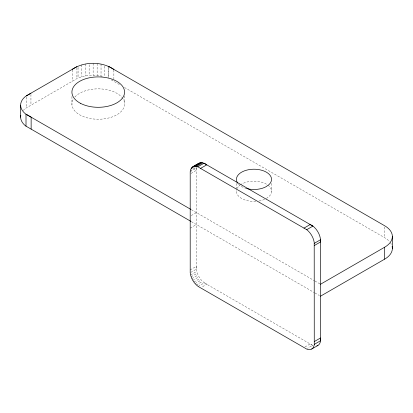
<?xml version="1.0" encoding="UTF-8"?>
<svg xmlns="http://www.w3.org/2000/svg" width="413" height="413" viewBox="0 0 413 413"><rect width="100%" height="100%" fill="white"/><g stroke="black" fill="none" stroke-linecap="round" stroke-linejoin="round"><path stroke-width="0.31" stroke-dasharray="2.06 1.55" d="M266.359 198.436L268.946 196.598A17.552 10.134 0 0 0 267.738 184.998M102.269 76.333C93.885 74.526 84.804 75.052 76.926 78.584L25.384 108.454A25.978 14.997 0 0 0 23.34 110.441M192.726 168.251L194.28 167.353M190.295 170.775L196.5 167.193L196.407 170.321L190.202 173.904M190.202 171.689L196.407 168.106L196.407 269.131C197.218 275.363 200.992 281.48 206.748 284.252L201.575 287.236M191.234 215.586L196.407 212.602M190.202 228.126L196.407 224.543M190.202 269.921L196.407 266.339L196.407 269.131L190.202 272.714M190.579 274.97L196.784 271.387M191.126 276.787L197.331 273.205M191.869 278.599L198.075 275.017M192.788 280.37L198.994 276.787M193.857 282.048L200.062 278.465M195.06 283.597L201.265 280.014M196.361 284.98L202.566 281.398M198.126 286.436L204.327 282.853L312.584 345.351L307.411 348.34M304.99 346.941L310.163 343.957L312.977 345.542M111.309 79.879L120.013 84.908M124.478 87.484L384.653 237.697A26.282 15.173 0 0 1 389.64 241.713M191.379 209.701L314.386 280.716M314.938 281.036L320.503 284.247M191.379 221.642L314.386 292.657M314.938 292.977L319.394 295.548M384.653 227.011L384.653 237.697M271.532 183.403L271.532 191.575M236.448 183.48L236.448 191.023M124.545 95.878L124.545 103.42M113.869 70.05L113.869 78.847M108.743 67.717L108.743 77.143M108.17 66.183L108.17 77.494M104.742 66.235L104.742 76.291M101.035 64.098L101.035 76.038M97.138 63.556L97.138 75.496M93.137 63.365L93.137 75.305M89.141 64.789L89.141 75.476M85.233 64.051L85.233 75.997M81.511 64.913L81.511 76.859M78.062 67.355L78.062 78.042M76.926 67.897L76.926 78.584M72.306 69.936L72.306 81.247M71.939 96.503L71.939 104.67M30.944 94.448L30.944 105.129M26.324 97.112L26.324 107.793M122.129 97.654A26.324 15.198 0 0 1 99.574 119.223A26.324 15.198 0 0 1 73.359 99.084M74.923 96.993A26.324 15.198 0 0 1 98.449 88.847A26.324 15.198 0 0 1 121.752 97.205M264.557 199.386A17.552 10.134 0 0 1 258.698 201.059M255.807 201.374A17.552 10.134 0 0 1 236.592 189.965M237.17 188.411A17.552 10.134 0 0 1 239.891 185.261M240.366 184.91A17.552 10.134 0 0 1 266.736 184.332M390.347 242.617A26.282 15.173 0 0 1 391.844 245.467M246.535 188.529A17.552 10.134 0 0 1 238.559 184.183"/><path stroke-width="0.62" d="M192.897 166.749C195.499 165.443 198.39 166.904 200.542 168.416L306.714 229.69L308.062 230.826A12.674 7.315 60 0 1 314.205 242.312L314.262 344.798A12.927 7.465 60 0 1 306.771 349.124L198.126 286.436C193.795 283.179 190.858 278.094 190.202 272.714L190.202 171.689C190.156 166.759 195.757 165.308 199.097 163.166C201.689 161.906 204.636 163.233 206.748 164.833L312.92 226.107L314.267 227.243A12.674 7.315 60 0 1 320.411 238.729L320.503 241.966L314.298 245.549M197.429 164.73L199.097 163.166M72.306 69.307C84.433 61.269 101.799 61.274 113.869 69.42M26.324 95.852L76.926 66.643M191.973 167.404L198.178 163.822M193.965 166.351L200.166 162.768M191.224 168.313L192.257 167.714M195.153 166.227L201.358 162.645M196.438 166.377L202.644 162.794M197.786 166.8L203.991 163.218L206.748 164.833L200.542 168.416M303.958 228.126L310.163 224.543L312.92 226.107L306.714 229.69M314.298 243.34L320.503 239.757L320.503 340.777L314.298 344.359M320.503 284.247L384.653 247.217A26.282 15.173 0 0 0 384.653 225.751L108.743 66.457M320.503 296.188L384.653 259.157A26.282 15.173 0 0 0 392.123 246.442M314.298 341.566L320.503 337.984L320.467 341.215A12.927 7.465 60 0 1 316.848 345.887M311.717 349.031L317.917 345.449M30.944 93.188L25.384 96.508A25.978 14.997 0 0 0 25.529 113.895L31.14 117.184L31.14 129.124M190.821 209.376L26.009 114.225L26.009 126.166L190.821 221.322M26.009 126.166L25.529 125.836A25.978 14.997 0 0 1 20.81 115.423M392.35 236.484L392.35 248.425M384.653 247.217L384.653 259.157M20.65 105.217L20.65 117.158M237.769 183.222A17.552 10.134 0 0 1 255.384 169.253A17.552 10.134 0 0 1 268.946 184.657L266.055 186.712A17.552 10.134 0 0 1 246.535 188.529M80.411 103.286A26.324 15.198 0 0 0 123.931 95.429A26.324 15.198 0 0 0 90.39 77.598A26.324 15.198 0 0 0 80.411 103.286"/></g></svg>
